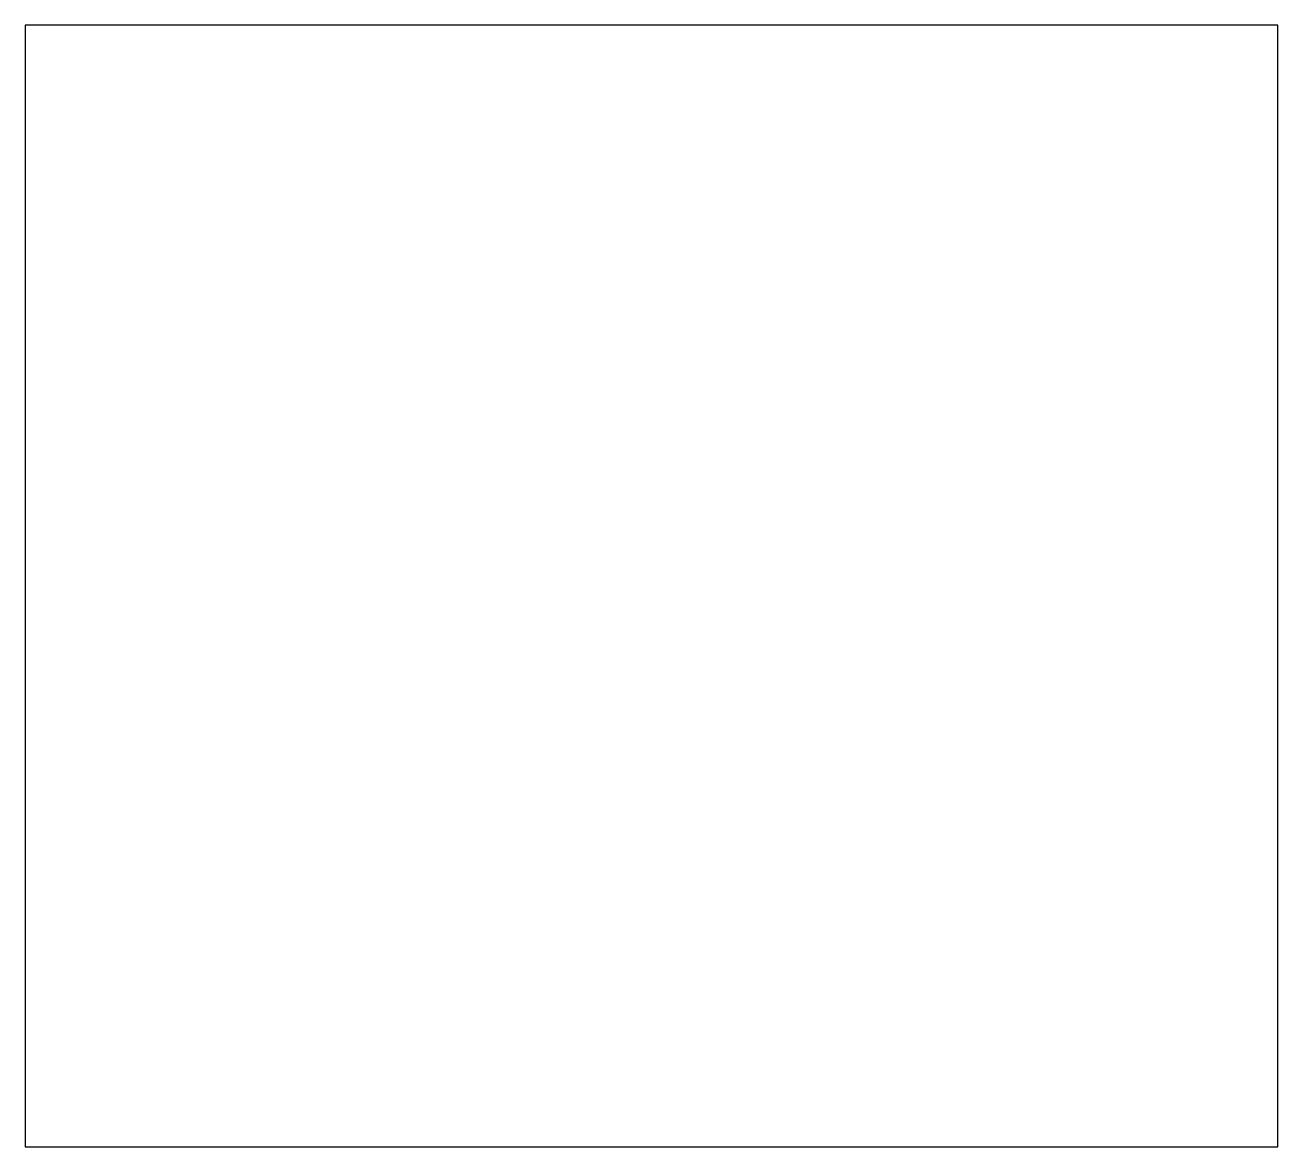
# Model space of a CAD drawing. Extents: x 0.3 to 57.1, y 0.3 to 51.1.
import ezdxf

# ---------------------------------------------------------------- set-up
doc = ezdxf.new("R2010")
doc.units = 0
doc.layers.add('Layer_1', color=7, linetype='CONTINUOUS')

msp = doc.modelspace()

# ---------------------------------------------------------------- linework, layer by layer
at = {"layer": 'Layer_1', "color": 7}
msp.add_lwpolyline([(15.822103, 51.08224), (0.342056, 51.08224), (0.342056, 35.23868), (0.342056, 19.421871), (0.342056, 0.26529), (22.031648, 0.26529), (37.555511, 0.26529), (57.085665, 0.26529), (57.085665, 19.421871), (57.085665, 35.23868), (57.085665, 51.08224), (43.765064, 51.08224), (15.822103, 51.08224), (15.822103, 51.08224), (15.822103, 51.08224), (15.822103, 51.08224), (15.822103, 51.08224)], close=True, dxfattribs=at)

doc.saveas('drawing.dxf')
